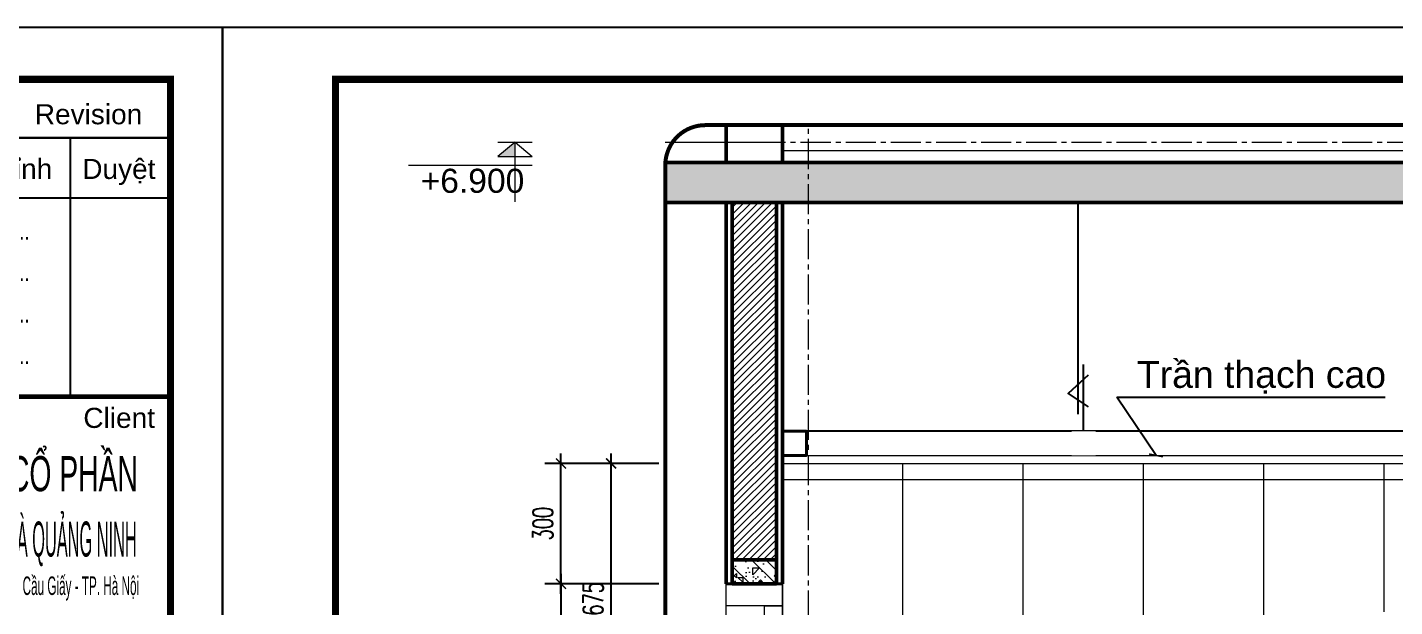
# Model space of a CAD drawing. Header units: millimetres. Extents: x -229618 to 2906, y -178063 to 96806.
# Drawn here: x -116412 to -113003, y -50444 to -49001 of the extents above; entities that cross this region are included whole.
import ezdxf
from ezdxf.enums import TextEntityAlignment as Align

# ---------------------------------------------------------------- set-up
doc = ezdxf.new("R2010")
doc.units = ezdxf.units.MM
doc.header["$LTSCALE"] = 200
doc.header["$MEASUREMENT"] = 0
doc.set_wipeout_variables(frame=1)
doc.header["$PDMODE"] = 3
doc.header["$PDSIZE"] = 50
doc.linetypes.add('CENTER2', pattern=[1.125, 0.75, -0.125, 0.125, -0.125])
doc.linetypes.add('DASHED2', pattern=[0.375, 0.25, -0.125])
doc.layers.get('0').update_dxf_attribs({"color": 95, "linetype": 'CONTINUOUS'})
doc.layers.get('DEFPOINTS').update_dxf_attribs({"linetype": 'CONTINUOUS'})
for name, color, linetype, lineweight in [('A-Wall', 1, 'CONTINUOUS', 50), ('cat', 1, 'CONTINUOUS', 40), ('hatch', 250, 'CONTINUOUS', 5), ('khuat', 8, 'DASHED2', 15), ('nho', 252, 'CONTINUOUS', 15), ('thay', 7, 'CONTINUOUS', 18), ('tim', 18, 'CENTER2', 9)]:
    doc.layers.add(name, color=color, linetype=linetype, lineweight=lineweight)
for name, color, linetype in [('DIM', 251, 'CONTINUOUS'), ('KHUNGTEN', 7, 'CONTINUOUS'), ('Net manh', 251, 'CONTINUOUS'), ('TEXT', 33, 'CONTINUOUS')]:
    doc.layers.add(name, color=color, linetype=linetype)
doc.layers.add('in', color=203, linetype='CONTINUOUS', lineweight=5, plot=False)
doc.styles.add('Arial iso', font='vnarial_0.ttf')
doc.styles.add('Arial N  iso', font='vnarialn_0.ttf')
doc.styles.add('khung', font='Vhcentn_0.ttf')
doc.styles.add('NHO2', font='vncc-rms.shx', dxfattribs={"width": 0.65})
doc.styles.add('Scale', font='vnsimli.shx', dxfattribs={"width": 0.65, "bigfont": 'bigfont.shx'})
doc.dimstyles.new('Scale', dxfattribs={"dimscale": 75, "dimtxt": 2, "dimasz": 1, "dimexe": 1.6, "dimexo": 0, "dimgap": 0.8, "dimtad": 1, "dimdec": 0, "dimzin": 0, "dimdsep": 46, "dimtxsty": 'Scale', "dimblk": 'ARCHTICK', "dimcen": 0.1, "dimdle": 1, "dimclrd": 256, "dimclre": 256, "dimclrt": 3, "dimadec": 0, "dimazin": 0, "dimtfac": 1, "dimtdec": 0, "dimtix": 1, "dimtmove": 2, "dimatfit": 3, "dimldrblk": 'ARCHTICK', "dimfxl": 0, "dimtolj": 1, "dimtzin": 0, "dimarcsym": 0})

# ---------------------------------------------------------------- blocks, each defined once
blk = doc.blocks.new('KhungA3')
at = {"layer": 'DEFPOINTS', "color": 8}
blk.add_lwpolyline([(-3.74, 3.81), (416.31, 3.81), (416.31, 300.81), (-3.74, 300.81)], close=True, dxfattribs=at)
at = {"layer": 'KHUNGTEN', "color": 4}
for points, const_width in [([(7.54, 8.99), (411.13, 8.99), (411.13, 295.64), (7.54, 295.64)], 0.724), ([(365.13, 295.64), (411.13, 295.64), (411.13, 8.99), (365.13, 8.99)], 0.466)]:
    blk.add_lwpolyline(points, close=True, dxfattribs=dict(at, const_width=const_width))
at = {"layer": 'KHUNGTEN', "color": 8, "const_width": 0.207}
for points in [[(365.13, 289.81), (411.13, 289.81)], [(401.13, 289.81), (401.13, 264.01)], [(365.13, 283.81), (411.13, 283.81)]]:
    blk.add_lwpolyline(points, dxfattribs=at)
at = {"layer": 'KHUNGTEN', "color": 4, "const_width": 0.466}
blk.add_lwpolyline([(365.13, 264.01), (411.13, 264.01)], dxfattribs=at)
at = {"layer": 'KHUNGTEN', "color": 8, "style": 'Arial iso', "width": 1}
for s, p in [('Revision', (408.31, 291.16)), ('Client', (409.58, 260.9))]:
    blk.add_text(s, height=2, dxfattribs=at).set_placement(p, align=Align.RIGHT)
for s, p in [('Néi dung hiÖu chØnh', (386.99, 286.71)), ('DuyÖt', (405.98, 286.71))]:
    blk.add_text(s, height=2, dxfattribs=at).set_placement(p, align=Align.MIDDLE_CENTER)
at = {"layer": 'KHUNGTEN', "color": 8, "style": 'NHO2', "width": 0.8}
for p in [(386.75, 279.67), (386.75, 275.53), (386.75, 271.4), (386.75, 267.26)]:
    blk.add_text('........................................', height=1.738, dxfattribs=at).set_placement(p, align=Align.CENTER)
at = {"layer": 'KHUNGTEN', "style": 'khung'}
for s, width, p, p2 in [('c«ng ty cæ phÇn', 0.567651, (381.38, 254.59), (407.88, 254.59)), ('KINH DOANH - NHµ QU¶NG NINH', 0.310766, (381.76, 248.07), (407.76, 248.07))]:
    blk.add_text(s, height=3.5, dxfattribs=dict(at, width=width)).set_placement(p, p2, align=Align.FIT)
at = {"layer": 'KHUNGTEN', "color": 8, "style": 'Arial iso', "width": 0.452509}
blk.add_text('§Þa chØ: 17 l« 2A, §.Trung Yªn 1 - P. Trung Hoµ - Q. CÇu GiÊy - TP. Hµ Néi', height=1.8479, dxfattribs=at).set_placement((369.04, 244.25), (408, 244.25), align=Align.FIT)
blk = doc.blocks.new('A$C0DF06DEF')
blk.add_line((25.7, 40), (25.7, 150.8))
blk.add_lwpolyline([(33.2, 133), (0, 102.8), (33.2, 80.4)])
blk.add_wipeout([(45.7, 0), (5.7, 0), (5.7, 40), (45.7, 40)]).dxf.layer = 'cat'
blk = doc.blocks.new('_ArchTick')
at = {"color": 0, "linetype": 'ByBlock', "const_width": 0.15}
blk.add_lwpolyline([(-0.5, -0.5), (0.5, 0.5)], dxfattribs=at)
blk = doc.blocks.new('*D1216')
at = {"layer": 'DEFPOINTS', "color": 0}
for p in [(-114956.4, -50086.9), (-114837.3, -50086.9), (-114837.3, -50761.7)]:
    blk.add_point(p, dxfattribs=at)
at = {"layer": 'DIM', "lineweight": -2}
for p, q in [((-114956.4, -50786.7), (-114956.4, -50061.9)), ((-114837.3, -50086.9), (-114996.4, -50086.9)), ((-114837.3, -50761.7), (-114996.4, -50761.7))]:
    blk.add_line(p, q, dxfattribs=at)
at = {"layer": 'DIM', "lineweight": -2, "xscale": 25, "yscale": 25, "zscale": 25}
for p, rotation in [((-114956.4, -50086.9), 90), ((-114956.4, -50761.7), 270)]:
    blk.add_blockref('_ArchTick', p, dxfattribs=dict(at, rotation=rotation))
at = {"layer": 'DIM', "color": 3, "insert": (-115001.4, -50424.3), "char_height": 50, "attachment_point": 5, "rotation": 90, "style": 'Scale'}
blk.add_mtext('\\A1;675', dxfattribs=at)
blk = doc.blocks.new('*D1217')
at = {"layer": 'DEFPOINTS', "color": 0}
for p in [(-114837.3, -50386.9), (-115081.4, -52586.9), (-114837.3, -52586.9)]:
    blk.add_point(p, dxfattribs=at)
at = {"layer": 'DIM', "lineweight": -2}
for p, q in [((-115081.4, -50361.9), (-115081.4, -52611.9)), ((-114837.3, -50386.9), (-115121.4, -50386.9)), ((-114837.3, -52586.9), (-115121.4, -52586.9))]:
    blk.add_line(p, q, dxfattribs=at)
at = {"layer": 'DIM', "lineweight": -2, "xscale": 25, "yscale": 25, "zscale": 25}
for p, rotation in [((-115081.4, -50386.9), 90), ((-115081.4, -52586.9), 270)]:
    blk.add_blockref('_ArchTick', p, dxfattribs=dict(at, rotation=rotation))
at = {"layer": 'DIM', "color": 3, "insert": (-115126.4, -51486.9), "char_height": 50, "attachment_point": 5, "rotation": 90, "style": 'Scale'}
blk.add_mtext('\\A1;2200', dxfattribs=at)
blk = doc.blocks.new('*D1218')
at = {"layer": 'DEFPOINTS', "color": 0}
for p in [(-115081.4, -50086.9), (-114837.3, -50086.9), (-114837.3, -50386.9)]:
    blk.add_point(p, dxfattribs=at)
at = {"layer": 'DIM', "lineweight": -2}
for p, q in [((-115081.4, -50411.9), (-115081.4, -50061.9)), ((-114837.3, -50086.9), (-115121.4, -50086.9)), ((-114837.3, -50386.9), (-115121.4, -50386.9))]:
    blk.add_line(p, q, dxfattribs=at)
at = {"layer": 'DIM', "lineweight": -2, "xscale": 25, "yscale": 25, "zscale": 25}
for p, rotation in [((-115081.4, -50086.9), 90), ((-115081.4, -50386.9), 270)]:
    blk.add_blockref('_ArchTick', p, dxfattribs=dict(at, rotation=rotation))
at = {"layer": 'DIM', "color": 3, "insert": (-115126.4, -50236.9), "char_height": 50, "attachment_point": 5, "rotation": 90, "style": 'Scale'}
blk.add_mtext('\\A1;300', dxfattribs=at)
blk = doc.blocks.new('cao do')
at = {"layer": 'thay'}
for p, q in [((0, 445), (0, 0)), ((798, 170), (-128, 170)), ((0, 0), (-128, 106)), ((128, 106), (-128, 106)), ((0, 0), (128, 106))]:
    blk.add_line(p, q, dxfattribs=at)
at = {"layer": 'thay', "ltscale": 600}
blk.add_line((128, 0), (-128, 0), dxfattribs=at)
at = {"layer": 'thay', "color": 150, "ltscale": 600}
blk.add_solid([(0, 0), (0, 106), (128, 106)], dxfattribs=at)
at = {"layer": 'TEXT', "style": 'Arial N  iso'}
blk.add_attdef('%%P0.000', text='', height=200, dxfattribs=at).set_placement((70, 290), align=Align.MIDDLE_LEFT)

msp = doc.modelspace()

# ---------------------------------------------------------------- hatches: boundary and pattern name
at = {"layer": 'hatch'}
h = msp.add_hatch(dxfattribs=at)
h.set_pattern_fill('BT', color=256, scale=100, style=0)
h.set_pattern_definition([(0, (83.29, 12.83), (0, 100), [0, -100]), (0, (12.65, 56.06), (0, 100), [0, -100]), (0, (15.78, 38.46), (0, 100), [0, -100]), (0, (51, 46.67), (0, 100), [0, -100]), (0, (32.02, 75.43), (0, 100), [0, -100]), (0, (26.93, 62.72), (0, 100), [0, -100]), (0, (35.94, 84.04), (0, 100), [0, -100]), (0, (22.04, 92.45), (0, 100), [0, -100]), (0, (41.22, 70.54), (0, 100), [0, -100]), (0, (9.13, 70.93), (0, 100), [0, -100]), (0, (73.12, 71.32), (0, 100), [0, -100]), (0, (87.6, 74.06), (0, 100), [0, -100]), (0, (80.16, 63.89), (0, 100), [0, -100]), (0, (82.32, 50.2), (0, 100), [0, -100]), (0, (56.29, 62.13), (0, 100), [0, -100]), (0, (55.51, 34.55), (0, 100), [0, -100]), (0, (55.51, 25.94), (0, 100), [0, -100]), (0, (8.15, 23.98), (0, 100), [0, -100]), (0, (47.68, 35.72), (0, 100), [0, -100]), (0, (48.07, 2.46), (0, 100), [0, -100]), (0, (37.31, 23.79), (0, 100), [0, -100]), (0, (38.09, 14), (0, 100), [0, -100]), (0, (25.17, 6.77), (0, 100), [0, -100]), (0, (31.83, 20.07), (0, 100), [0, -100]), (0, (27.13, 24.18), (0, 100), [0, -100]), (45, (79.99, 21.105), (0, 100.00003), [8, -133.4214]), (135, (85.65, 26.76), (-100.00003, 0), [8, -133.4214]), (270, (79.99, 32.42), (100, -2e-14), [11.3137, -88.6863]), (180, (76.52, 22.38), (-1e-14, -100), [12, -88]), (270, (64.52, 22.38), (100, -2e-14), [12, -88]), (45, (64.52, 10.38), (0, 100.00003), [16.9706, -124.4508]), (90, (39.51, 29.29), (-100, 6e-15), [16.8, -83.2]), (180, (39.51, 46.09), (-1e-14, -100), [16.8, -83.2]), (315, (22.714, 46.095), (100.00003, -2e-14), [23.7588, -117.6626]), (135, (25.28, 11.31), (-100.00003, 0), [7, -134.4214]), (225, (20.33, 16.26), (-1e-14, -100.00003), [7, -134.4214]), (0, (15.38, 11.31), (0, 100), [9.8995, -90.1005]), (0, (61.83, 78.92), (0, 100), [13.75, -86.25]), (90, (75.58, 78.92), (-100, 6e-15), [13.75, -86.25]), (225, (75.584, 92.67), (-1e-14, -100.00003), [19.4454, -121.9759]), (270, (50.27, 80.91), (100, -2e-14), [12.5, -87.5]), (0, (50.27, 68.41), (0, 100), [12.5, -87.5]), (135, (62.77, 68.41), (-100.00003, 0), [17.6777, -123.7437]), (45, (56.63, 84.76), (0, 100.00003), [8.5, -132.9214]), (135, (62.64, 90.77), (-100.00003, 0), [8.5, -132.9214]), (270, (56.63, 96.78), (100, -2e-14), [12.0208, -87.9792]), (135, (17.366, 77.56), (-100.00003, 0), [14.1421, -127.2792]), (0, (7.37, 77.56), (0, 100), [10, -90]), (270, (7.37, 87.56), (100, -2e-14), [10, -90]), (45, (0, 0), (-49.497475, 49.497475), []), (45, (35, 0), (-49.497475, 49.497475), [])])
h.paths.add_polyline_path([(-112174.3, -49436.9), (-111954.3, -49336.9), (-111954.3, -49736.9), (-112174.3, -49736.9)])
edge = h.paths.add_edge_path()
edge.add_line((-114821.3, -49436.9), (-114821.3, -49344.1))
edge.add_arc((-114721.3, -49344.1), 100, 175.8602, 180, ccw=False)
edge.add_line((-114821, -49336.9), (-111954.3, -49336.9))
edge.add_line((-111954.3, -49336.9), (-112174.3, -49436.9))
edge.add_line((-112174.3, -49436.9), (-114821.3, -49436.9))
at = {"layer": 'hatch', "linetype": 'Continuous'}
h = msp.add_hatch(dxfattribs=at)
h.set_pattern_fill('ANSI31', color=256, scale=100, style=0)
h.set_pattern_definition([(45, (9238.146, 4528.038), (-8.8388348, 8.8388348), [])])
h.paths.add_polyline_path([(-114654.3, -49436.9), (-114544.3, -49436.9), (-114544.3, -50086.9), (-114654.3, -50086.9)])
h.paths.add_polyline_path([(-114544.3, -50326.9), (-114654.3, -50326.9), (-114654.3, -50086.9), (-114544.3, -50086.9)])
at = {"layer": 'hatch'}
h = msp.add_hatch(dxfattribs=at)
h.set_pattern_fill('_USER', color=256, scale=300, angle=90, style=0, pattern_type=0)
h.set_pattern_definition([(90, (-114529.26, -51806.86), (300, 2e-14), [])])
h.paths.add_polyline_path([(-114609.3, -50521.9), (-114609.3, -50441.9), (-114609.3, -50386.9), (-114609.3, -50086.9), (-112189.3, -50086.9), (-112189.3, -50456.9), (-113164.3, -50456.9), (-113164.3, -50506.9), (-113155.8, -50506.9), (-113155.8, -50543.2), (-113164.3, -50543.2), (-113172.8, -50543.2), (-113172.8, -50640.9), (-113164.3, -50640.9), (-113164.3, -51726.9), (-114609.3, -51726.9)])
h.paths.add_polyline_path([(-114609.3, -51806.9), (-113164.3, -51806.9), (-113164.3, -52606.9), (-114609.3, -52606.9), (-114609.3, -52586.9), (-114609.3, -52506.9)])
h = msp.add_hatch(dxfattribs=at)
h.set_pattern_fill('_USER', color=256, scale=400, style=0, pattern_type=0)
h.set_pattern_definition([(180, (-114529.26, -51726.86), (0, 400), [])])
h.paths.add_polyline_path([(-114529.3, -51726.9), (-114529.3, -50086.9), (-112189.3, -50086.9), (-112189.3, -50456.9), (-113164.3, -50456.9), (-113164.3, -50506.9), (-113155.8, -50506.9), (-113155.8, -50543.2), (-113172.8, -50543.2), (-113172.8, -50640.9), (-113164.3, -50640.9), (-113164.3, -51726.9)])
at = {"layer": 'hatch', "linetype": 'Continuous'}
h = msp.add_hatch(dxfattribs=at)
h.set_pattern_fill('BT', color=256, scale=100, style=0)
h.set_pattern_definition([(180, (-98347.17, -60780.6), (0, 100), [0, -100]), (180, (-98276.52, -60737.37), (0, 100), [0, -100]), (180, (-98279.65, -60754.97), (0, 100), [0, -100]), (180, (-98314.88, -60746.76), (0, 100), [0, -100]), (180, (-98295.9, -60718), (0, 100), [0, -100]), (180, (-98290.81, -60730.71), (0, 100), [0, -100]), (180, (-98299.81, -60709.39), (0, 100), [0, -100]), (180, (-98285.92, -60700.98), (0, 100), [0, -100]), (180, (-98305.09, -60722.89), (0, 100), [0, -100]), (180, (-98273, -60722.5), (0, 100), [0, -100]), (180, (-98336.99, -60722.11), (0, 100), [0, -100]), (180, (-98351.47, -60719.37), (0, 100), [0, -100]), (180, (-98344.04, -60729.54), (0, 100), [0, -100]), (180, (-98346.19, -60743.23), (0, 100), [0, -100]), (180, (-98320.16, -60731.3), (0, 100), [0, -100]), (180, (-98319.38, -60758.88), (0, 100), [0, -100]), (180, (-98319.38, -60767.49), (0, 100), [0, -100]), (180, (-98272.02, -60769.45), (0, 100), [0, -100]), (180, (-98311.55, -60757.71), (0, 100), [0, -100]), (180, (-98311.94, -60790.97), (0, 100), [0, -100]), (180, (-98301.18, -60769.64), (0, 100), [0, -100]), (180, (-98301.96, -60779.43), (0, 100), [0, -100]), (180, (-98289.05, -60786.66), (0, 100), [0, -100]), (180, (-98295.7, -60773.36), (0, 100), [0, -100]), (180, (-98291, -60769.25), (0, 100), [0, -100]), (135, (-98343.865, -60772.324), (0, 100.00003), [8, -133.4214]), (45, (-98349.52, -60766.67), (100.00003, 0), [8, -133.4214]), (270, (-98343.87, -60761.01), (-100, -2e-14), [11.3137, -88.6863]), (7e-15, (-98340.39, -60771.05), (1e-14, -100), [12, -88]), (270, (-98328.39, -60771.05), (-100, -2e-14), [12, -88]), (135, (-98328.39, -60783.05), (0, 100.00003), [16.9706, -124.4508]), (90, (-98303.39, -60764.13), (100, 6e-15), [16.8, -83.2]), (7e-15, (-98303.39, -60747.33), (1e-14, -100), [16.8, -83.2]), (225, (-98286.59, -60747.335), (-100.00003, -2e-14), [23.7588, -117.6626]), (45, (-98289.156, -60782.116), (100.00003, 0), [7, -134.4214]), (315, (-98284.21, -60777.17), (1e-14, -100.00003), [7, -134.4214]), (180, (-98279.26, -60782.12), (0, 100), [9.8995, -90.1005]), (180, (-98325.71, -60714.51), (0, 100), [13.75, -86.25]), (90, (-98339.46, -60714.51), (100, 6e-15), [13.75, -86.25]), (315, (-98339.46, -60700.76), (1e-14, -100.00003), [19.4454, -121.9759]), (270, (-98314.14, -60712.52), (-100, -2e-14), [12.5, -87.5]), (180, (-98314.14, -60725.02), (0, 100), [12.5, -87.5]), (45, (-98326.644, -60725.02), (100.00003, 0), [17.6777, -123.7437]), (135, (-98320.504, -60708.67), (0, 100.00003), [8.5, -132.9214]), (45, (-98326.514, -60702.66), (100.00003, 0), [8.5, -132.9214]), (270, (-98320.5, -60696.65), (-100, -2e-14), [12.0208, -87.9792]), (45, (-98281.24, -60715.87), (100.00003, 0), [14.1421, -127.2792]), (180, (-98271.24, -60715.87), (0, 100), [10, -90]), (270, (-98271.24, -60705.87), (-100, -2e-14), [10, -90]), (135, (-98263.87, -60793.43), (49.49747, 49.49747), []), (135, (-98298.87, -60793.43), (49.49747, 49.49747), [])])
h.paths.add_polyline_path([(-114544.3, -50386.9), (-114654.3, -50386.9), (-114654.3, -50326.9), (-114544.3, -50326.9)], flags=0)

# ---------------------------------------------------------------- linework, layer by layer
at = {"layer": 'A-Wall', "lineweight": 50}
for p, q in [((-114821.3, -49336.9), (-111954.3, -49336.9)), ((-112174.3, -49436.9), (-114821.3, -49436.9)), ((-114654.3, -50326.9), (-114654.3, -49436.9)), ((-114544.3, -49436.9), (-114544.3, -50326.9)), ((-114544.3, -50326.9), (-114654.3, -50326.9)), ((-114654.3, -50326.9), (-114544.3, -50326.9)), ((-114654.3, -50386.9), (-114654.3, -50326.9)), ((-114544.3, -50326.9), (-114544.3, -50386.9)), ((-114544.3, -50386.9), (-114654.3, -50386.9))]:
    msp.add_line(p, q, dxfattribs=at)
at = {"layer": 'cat', "lineweight": 50}
msp.add_line((-114544.3, -50386.9), (-114654.3, -50386.9), dxfattribs=at)
at = {"layer": 'cat'}
msp.add_lwpolyline([(-114469.3, -50006.9), (-114529.3, -50006.9), (-114529.3, -50066.9), (-114469.3, -50066.9)], close=True, dxfattribs=at)
at = {"layer": 'in'}
for points in [[(-126426.6, -49000.5), (-115925.5, -49000.5), (-115925.5, -56425.5), (-126426.6, -56425.5)], [(-115925.5, -49000.5), (-105424.4, -49000.5), (-105424.4, -56425.5), (-115925.5, -56425.5)]]:
    msp.add_lwpolyline(points, close=True, dxfattribs=at)
at = {"layer": 'khuat', "color": 5, "const_width": 10}
msp.add_lwpolyline([(-111844.5, -52740.9), (-111844.5, -49244.1), (-114721.3, -49244.1, 0.414214), (-114821.3, -49344.1), (-114821.3, -52840.9), (-111944.5, -52840.9, 0.414214)], format="xyb", close=True, dxfattribs=at)
at = {"layer": 'Net manh'}
for p, q in [((-113792.2, -49963.8), (-113792.2, -49436.9)), ((-112189.3, -50006.9), (-114529.3, -50006.9))]:
    msp.add_line(p, q, dxfattribs=at)
at = {"layer": 'nho', "lineweight": 50}
for p, q in [((-114669.3, -50386.9), (-114669.3, -49436.9)), ((-114529.3, -49436.9), (-114529.3, -50386.9))]:
    msp.add_line(p, q, dxfattribs=at)
at = {"layer": 'nho', "lineweight": 40}
msp.add_line((-114529.3, -50386.9), (-114669.3, -50386.9), dxfattribs=at)
at = {"layer": 'thay', "lineweight": 50}
for p, q in [((-114669.3, -49336.9), (-114669.3, -49244.1)), ((-114529.3, -49244.1), (-114529.3, -49336.9))]:
    msp.add_line(p, q, dxfattribs=at)
at = {"layer": 'thay', "linetype": 'Continuous'}
for p, q in [((-114529.3, -50066.9), (-112189.3, -50066.9)), ((-114529.3, -50086.9), (-112189.3, -50086.9)), ((-114669.3, -52586.9), (-114669.3, -50386.9))]:
    msp.add_line(p, q, dxfattribs=at)
at = {"layer": 'thay'}
msp.add_lwpolyline([(-114803.3, -49286.9), (-114529.3, -49286.9), (-114529.3, -49306.9), (-112174.3, -49306.9)], dxfattribs=at)
at = {"layer": 'thay', "linetype": 'Continuous'}
for points in [[(-114669.3, -50441.9), (-114669.3, -50386.9), (-114529.3, -50386.9), (-114529.3, -50441.9)], [(-114574.3, -50441.9), (-114529.3, -50441.9), (-114529.3, -50521.9), (-114574.3, -50521.9)]]:
    msp.add_lwpolyline(points, close=True, dxfattribs=at)
at = {"layer": 'tim', "ltscale": 0.5}
for p, q in [((-114464.3, -52840.9), (-114464.3, -49244.1)), ((-114821.3, -49286.9), (-111844.5, -49286.9))]:
    msp.add_line(p, q, dxfattribs=at)

# ---------------------------------------------------------------- block references
at = {"layer": 'DIM', "linetype": 'Continuous'}
ref = msp.add_blockref('cao do', (-115195.7, -49286.9), dxfattribs=dict(at, xscale=0.3333333333139308, yscale=0.3333333333139308, zscale=0.3333333333333333, rotation=180))
ref.add_attrib('%%P0.000', '+6.900', dxfattribs={"layer": 'TEXT', "height": 60, "style": 'Arial N  iso'}).set_placement((-115431.4, -49382.7), align=Align.MIDDLE_LEFT)
at = {"layer": 'thay', "xscale": 25, "yscale": 25, "zscale": 25.00000000000003}
for p in [(-126333.1, -56520.9), (-115832, -56520.9)]:
    msp.add_blockref('KhungA3', p, dxfattribs=at)

# ---------------------------------------------------------------- texts
at = {"layer": 'TEXT', "style": 'Arial iso'}
msp.add_text('TrÇn th¹ch cao', height=66.667, dxfattribs=at).set_placement((-113645.5, -49898.6))

# ---------------------------------------------------------------- dimensions: what is measured, and where the dimension line sits
at = {"layer": 'DIM'}
for base, p1, p2, picture, middle in [((-115081.4, -50086.9), (-114837.3, -50386.9), (-114837.3, -50086.9), '*D1218', (-115126.4, -50236.9)), ((-114956.4, -50086.9), (-114837.3, -50761.7), (-114837.3, -50086.9), '*D1216', (-115001.4, -50424.3)), ((-115081.4, -52586.9), (-114837.3, -50386.9), (-114837.3, -52586.9), '*D1217', (-115126.4, -51486.9))]:
    dim = msp.add_linear_dim(base=base, p1=p1, p2=p2, angle=90, dimstyle='Scale', override={"dimscale": 25}, dxfattribs=at)
    dim.commit()
    dim.dimension.update_dxf_attribs({"geometry": picture, "text_midpoint": middle})

# ---------------------------------------------------------------- leaders
msp.add_leader([(-113597.7, -50066.9), (-113695.6, -49921.4), (-113026.9, -49921.4)], dimstyle='Scale', override={"dimscale": 25, "dimtad": 0}, dxfattribs=at)

# ---------------------------------------------------------------- next in the draw order: block references
at = {"layer": 'Net manh', "xscale": 1.5, "yscale": 1.5, "zscale": 1.5}
msp.add_blockref('A$C0DF06DEF', (-113816.9, -50066.9), dxfattribs=at)

doc.saveas('drawing.dxf')
